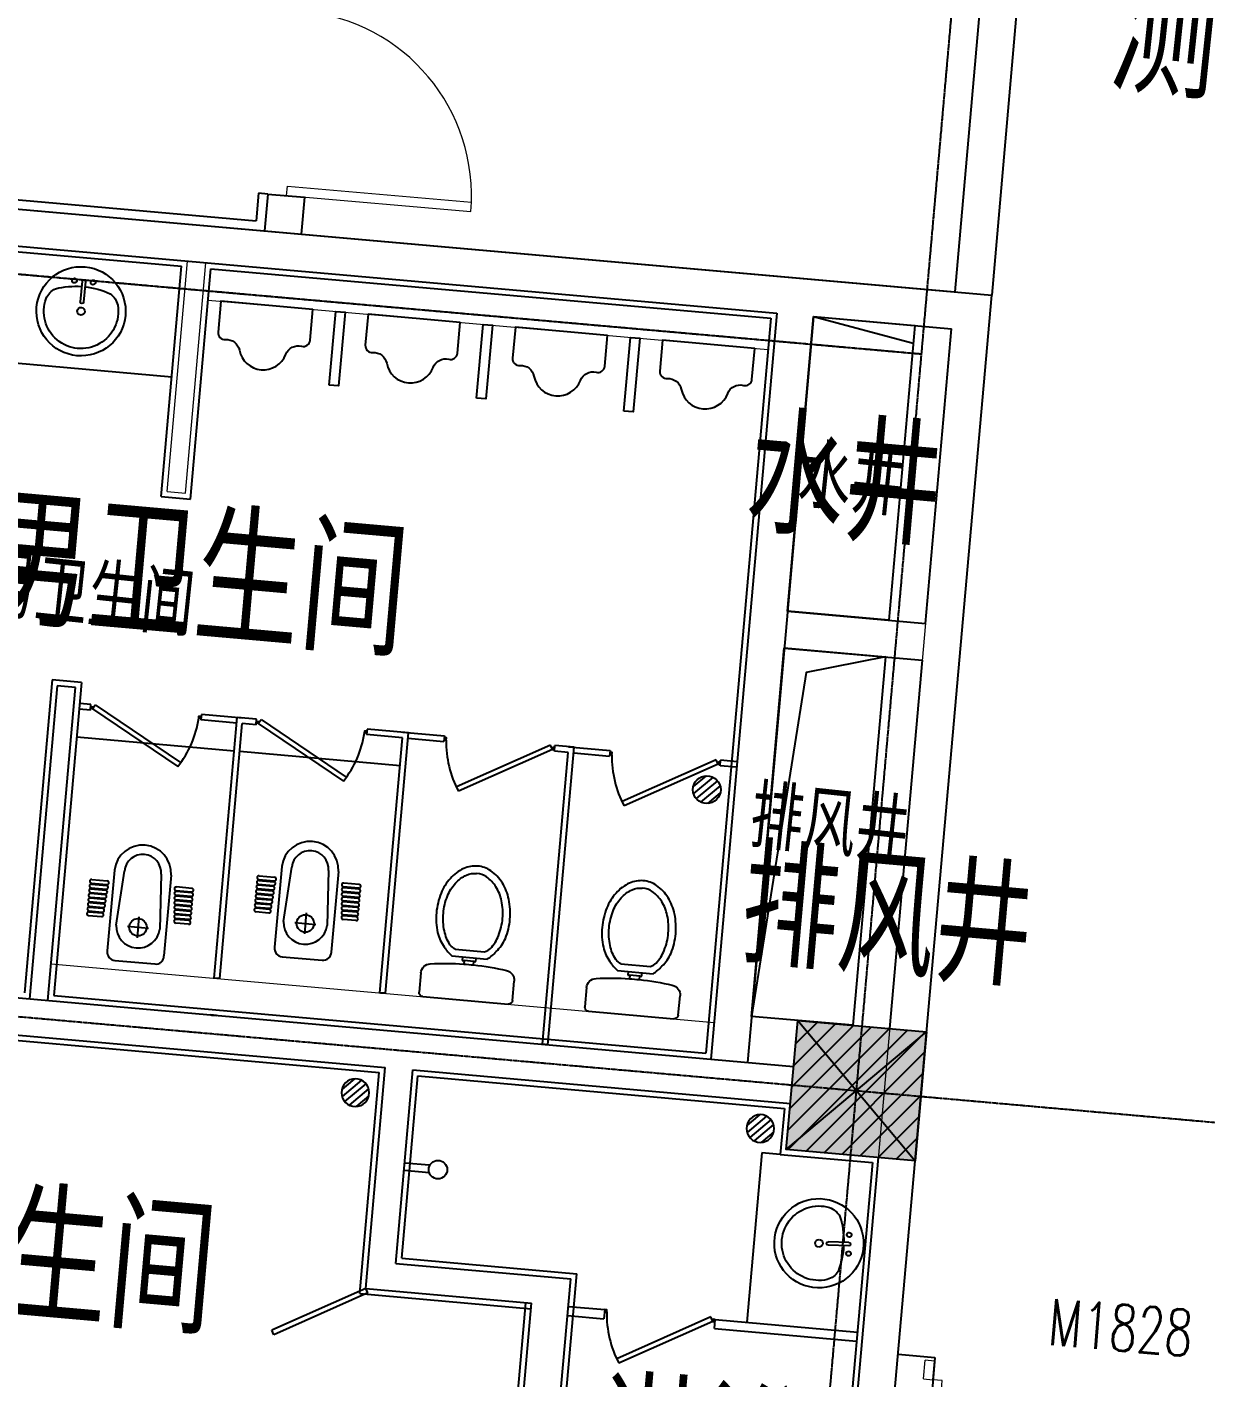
# Model space of a CAD drawing. Header units: millimetres. Extents: x -174040 to 151923, y -227569 to 142020.
# Drawn here: x -103870 to -97491, y 47186 to 54493 of the extents above; entities that cross this region are included whole.
import ezdxf
from ezdxf.enums import TextEntityAlignment as Align

# ---------------------------------------------------------------- set-up
doc = ezdxf.new("R2010")
doc.units = ezdxf.units.MM
doc.header["$LTSCALE"] = 5
for name, pattern in [('AUDIT_I_130807214254-2', [0]), ('E-RG-1F$0$$0$DOTE', [2.42, 2, -0.2, 0.02, -0.2]), ('XRE2$0$HIDDEN', [0.375, 0.25, -0.125])]:
    doc.linetypes.add(name, pattern=pattern)
for name, color, linetype, lineweight in [('A-WALL', 7, 'Continuous', 5), ('E1-RI-2F$0$A-WALL', 7, 'Continuous', 5), ('E1-RI-3F$0$A-DOOR', 32, 'Continuous', 5), ('E1-RI-3F$0$A-DOOR-FRAM', 1, 'Continuous', 9), ('E1-RW-1F$0$A-FLOR-CASE', 3, 'Continuous', 5), ('E1-RW-3F$0$A-WALL', 7, 'Continuous', 5), ('P-SANR-FIXT', 6, 'Continuous', 5)]:
    doc.layers.add(name, color=color, linetype=linetype, lineweight=lineweight)
for name, color, linetype in [('A—墙体', 7, 'Continuous'), ('A—设备管丼、主管符号', 50, 'Continuous'), ('A—轴线、尺寸', 1, 'Continuous'), ('A—门窗', 135, 'Continuous'), ('B1-WC-FIXT', 55, 'AUDIT_I_130807214254-2'), ('E-COLS-F3$0$0S-COLS-HATCH', 8, 'Continuous'), ('E-COLS-F3$0$0S-COLS-HATCH-I', 8, 'Continuous'), ('E-COLS-F3$0$0S-COLS-LINE', 4, 'Continuous'), ('E1-RI-3F$0$A-SYMB-DOOR', 4, 'Continuous'), ('E1-RW-1F$0$E-WC-BF$0$A-FIXT', 55, 'Continuous'), ('E1-RW-1F$0$LVTRY', 6, 'Continuous'), ('I—平面—卫生间隔断（不到顶）', 48, 'Continuous'), ('I—平面—文字', 40, 'Continuous'), ('I—平面—文字（放大1：100）', 40, 'XRE2$0$HIDDEN'), ('I—平面—洁具2', 44, 'Continuous'), ('I—平面—装饰面层线', 192, 'Continuous'), ('I—平面—踏步', 80, 'Continuous'), ('I—平面—门', 22, 'Continuous'), ('I—平面—门编号', 22, 'Continuous'), ('LVTRY', 6, 'Continuous'), ('S-EQ1', 2, 'Continuous'), ('轴线100', 1, 'Continuous')]:
    doc.layers.add(name, color=color, linetype=linetype)
doc.styles.add('E1-RI-3F$0$ECADI-TXT', font='simplex.shx', dxfattribs={"bigfont": 'hztxt.shx'})
doc.styles.add('XD2008', font='SIMYOU.TTF', dxfattribs={"width": 0.7})

# ---------------------------------------------------------------- blocks, each defined once
blk = doc.blocks.new('E1-RI-3F$0$SINGLE-FLUSH_VISION_-_0_91')
at = {"layer": 'E1-RI-3F$0$A-DOOR'}
for p, q in [((399.2, 76.2), (399.2, 1074.9)), ((450, 76.2), (450, 1076.2)), ((450, 76.2), (399.2, 76.2))]:
    blk.add_line(p, q, dxfattribs=at)
blk.add_arc((450, 76.2), 1000, 90, 180, dxfattribs=at)
blk = doc.blocks.new('XRE3')
at = {"layer": 'E-COLS-F3$0$0S-COLS-HATCH'}
blk.add_hatch(color=18, dxfattribs=at).paths.add_polyline_path([(11744078.6, -6160098.3), (11744775.9, -6160159.9), (11744714.3, -6160857.2), (11744017, -6160795.6)])
at = {"layer": 'E-COLS-F3$0$0S-COLS-HATCH-I'}
h = blk.add_hatch(dxfattribs=at)
h.set_pattern_fill('ANSI31', color=256, scale=600, style=0)
h.set_pattern_definition([(45, (0, 0), (-53.0330086, 53.0330086), [])])
h.paths.add_polyline_path([(11744078.6, -6160098.3), (11744775.9, -6160159.9), (11744714.3, -6160857.2), (11744017, -6160795.6)])
at = {"layer": 'Defpoints'}
for p, q in [((11744078.6, -6160098.3), (11744714.3, -6160857.2)), ((11744017, -6160795.6), (11744775.9, -6160159.9))]:
    blk.add_line(p, q, dxfattribs=at)
at = {"layer": 'E-COLS-F3$0$0S-COLS-LINE', "color": 255}
blk.add_lwpolyline([(11744078.6, -6160098.3), (11744775.9, -6160159.9), (11744714.3, -6160857.2), (11744017, -6160795.6)], close=True, dxfattribs=at)
blk = doc.blocks.new('E1-RI-3F$0$ECADI-TAG-DOOR')
blk = doc.blocks.new('E1-RI-3F$0$MRY_DOOR-2-SOLID_-_1_8_MET')
at = {"layer": 'E1-RI-3F$0$A-DOOR'}
for p, q in [((-849.2, -65.9), (-900, -65.9)), ((-900, -65.9), (-900, -112.9)), ((-849.2, -113), (-849.2, -65.9)), ((849.2, -65.9), (900, -65.9)), ((849.2, -116.3), (849.2, -65.9)), ((900, -65.9), (900, -116.4)), ((-900, -112.9), (-900, -965.9)), ((-849.2, -965.9), (-849.2, -113)), ((849.2, -965.9), (849.2, -116.3)), ((900, -116.4), (900, -965.9)), ((-900, -965.9), (-849.2, -965.9)), ((900, -965.9), (849.2, -965.9))]:
    blk.add_line(p, q, dxfattribs=at)
for centre, start, end in [((-900, -65.9), 356.88393, 0.5), ((900, -65.9), 179.5, 183.11698), ((-900, -65.9), 270, 356.88393), ((900, -65.9), 183.11698, 270)]:
    blk.add_arc(centre, 900, start, end, dxfattribs=at)
at = {"layer": 'E1-RI-3F$0$A-DOOR-FRAM'}
for p, q in [((-950.8, 35.7), (-900, 35.7)), ((-950.8, 35.7), (-950.8, -65.9)), ((-900, 35.7), (-900, -65.9)), ((900, -65.9), (900, 35.7)), ((900, 35.7), (950.8, 35.7)), ((950.8, -65.9), (950.8, 35.7)), ((-900, -65.9), (-950.8, -65.9)), ((950.8, -65.9), (900, -65.9))]:
    blk.add_line(p, q, dxfattribs=at)
blk = doc.blocks.new('B1-CR-B1$0$URINAL-1')
at = {"layer": 'I—平面—洁具2'}
blk.add_lwpolyline([(500, 0), (0, 0), (0, -167.7, 0.464292), (43.2, -204.2, -0.382572), (123.8, -255.1, 0.336188), (250, -350, 0.336188), (376.2, -255.1, -0.382572), (456.8, -204.2, 0.464292), (500, -167.7)], format="xyb", close=True, dxfattribs=at)
blk = doc.blocks.new('Lavatory - Round_BNIM - 19_ x 19_-277868-E 号地块下室层平面图  PARCEL E BASEMENT FLOOR PLAN')
at = {"layer": 'I—平面—洁具2'}
for p, q in [((87.1, -247.1), (87.1, -136.3)), ((106.2, -247.1), (106.2, -136.3))]:
    blk.add_line(p, q, dxfattribs=at)
for centre, radius, start, end in [((96.7, -85.2), 241.3, 0, 180), ((96.7, -85.2), 201.4, 345.30711, 194.69289), ((96.7, -85.2), 20.6, 0, 180), ((96.7, -85.2), 241.3, 180, 0), ((1.4, -104.3), 104.5, 197.80961, 239.20726), ((96.7, -85.2), 20.6, 180, 0), ((96.7, -136.3), 9.52, 0, 180), ((191.9, -104.3), 104.5, 300.79274, 342.19039), ((96.7, 233), 452.3, 250.79136, 268.79327), ((96.7, 233), 452.3, 271.20673, 289.20864), ((45.9, -247.1), 12.7, 360, 180), ((45.9, -247.1), 12.7, 180, 0), ((96.7, -247.1), 9.52, 180, 0), ((147.5, -247.1), 12.7, 360, 180), ((147.5, -247.1), 12.7, 180, 0)]:
    blk.add_arc(centre, radius, start, end, dxfattribs=at)
blk = doc.blocks.new('matong')
at = {"layer": 'I—平面—洁具2'}
for p, q in [((-0.43, 0), (0.43, 0)), ((-0.47, -0.235), (-0.47, -0.04)), ((0.47, -0.04), (0.47, -0.235)), ((-0.07, -0.396), (-0.05, -0.396)), ((-0.07, -0.431), (-0.07, -0.396)), ((-0.05, -0.396), (-0.05, -0.361)), ((0.05, -0.396), (-0.05, -0.396)), ((0.05, -0.361), (0.05, -0.396)), ((0.05, -0.396), (0.07, -0.396)), ((0.07, -0.396), (0.07, -0.431)), ((-0.176, -0.431), (0.181, -0.431)), ((-0.148, -0.5), (0.148, -0.5))]:
    blk.add_line(p, q, dxfattribs=at)
for points in [[(0.002, -1.35, -0.128381), (-0.133, -1.315, -0.106268), (-0.259, -1.203, -0.085065), (-0.338, -1.047, -0.074422), (-0.368, -0.849, -0.074422), (-0.338, -0.652, -0.093985), (-0.259, -0.514, -0.073872), (-0.176, -0.431, -0.130921)], [(-0.148, -0.5, 0.073654), (-0.204, -0.54, 0.085065), (-0.272, -0.674, 0.074422), (-0.298, -0.849, 0.074422), (-0.272, -1.025, 0.085065), (-0.204, -1.159, 0.106268), (-0.101, -1.25, 0.128381), (-0.002, -1.276, 0.131396)], [(0.181, -0.431, -0.073872), (0.264, -0.514, -0.093985), (0.343, -0.652, -0.074422), (0.372, -0.849, -0.074422), (0.343, -1.047, -0.085065), (0.264, -1.203, -0.106268), (0.138, -1.315, -0.128381), (0.002, -1.35, -0.130921)], [(0.148, -0.5, -0.073654), (0.204, -0.54, -0.085065), (0.272, -0.674, -0.074422), (0.298, -0.849, -0.074422), (0.272, -1.025, -0.085065), (0.204, -1.159, -0.106268), (0.101, -1.25, -0.128381), (0.002, -1.276, -0.131396)]]:
    blk.add_lwpolyline(points, format="xyb", dxfattribs=at)
for centre, radius, start, end in [((-0.43, -0.04), 0.04, 90, 180), ((0.43, -0.04), 0.04, 0, 90), ((-0.37, -0.235), 0.1, 180, 262.0681), ((0.37, -0.235), 0.1, 277.9319, 0), ((0, 2.42), 2.781, 262.0681, 268.9699), ((0, 2.42), 2.781, 268.9699, 271.0301), ((0, 2.42), 2.781, 271.0301, 277.9319)]:
    blk.add_arc(centre, radius, start, end, dxfattribs=at)
blk = doc.blocks.new('_LV13')
at = {"layer": 'S-EQ1'}
for p, q in [((-0.495, 0.071), (-0.071, 0.495)), ((-0.465, -0.183), (0.183, 0.465)), ((-0.354, -0.354), (0.354, 0.354)), ((-0.183, -0.465), (0.465, 0.183)), ((0.071, -0.495), (0.495, -0.071))]:
    blk.add_line(p, q, dxfattribs=at)
blk.add_circle((0, 0), 0.5, dxfattribs=at)
blk = doc.blocks.new('A$C1C9D1350')
at = {"layer": '轴线100', "linetype": 'E-RG-1F$0$$0$DOTE'}
for p, q in [((-220295.9, 44778.6), (-218552.8, 64495)), ((-237578.2, 54839.6), (-219547.3, 53245.6)), ((-239935.4, 51032.4), (-182654.5, 45968.4))]:
    blk.add_line(p, q, dxfattribs=at)

msp = doc.modelspace()

# ---------------------------------------------------------------- linework, layer by layer
at = {"layer": 'A-WALL'}
for p, q in [((-106320.4, 53721.1), (-98849.8, 53060.6)), ((-103111.1, 51981.6, 0), (-103001, 53226.8)), ((-103011.5, 51972.8), (-102901.4, 53218)), ((-99310.8, 45572.1), (-98650.3, 53043)), ((-98650.5, 53043), (-98650.3, 53043)), ((-103111.1, 51981.6, 0), (-103011.5, 51972.8, 0)), ((-99816.7, 50636.3), (-99970.9, 48893.1)), ((-99201.8, 49076.2), (-99069.7, 50570.2)), ((-101874.1, 47806.5), (-101781.6, 48852.4)), ((-101874.1, 47806.5), (-100927.7, 47722.8)), ((-101147.9, 45232.5), (-100927.7, 47722.8)), ((-102036.7, 47670.3), (-101140.1, 47591)), ((-101347.1, 45250.1), (-101140.1, 47591))]:
    msp.add_line(p, q, dxfattribs=at)
msp.add_lwpolyline([(-99699.9, 49120.2), (-99002.6, 49058.6), (-99064.2, 48361.3), (-99761.5, 48423), (-99699.9, 49120.2)], dxfattribs=at)
at = {"layer": 'A—墙体'}
for p, q in [((-98345.8, 58838.9), (-98849.8, 53060.9)), ((-98146.6, 58821.5), (-98650.5, 53043.2)), ((-106320.6, 53721.3), (-98650.5, 53043.2)), ((-106320.6, 53721.3), (-98650.5, 53043.1)), ((-106320.6, 53721.3), (-98650.5, 53043.2)), ((-106320.6, 53721.3), (-98650.5, 53043.1)), ((-106320.6, 53721.2), (-98849.8, 53060.6)), ((-102567.6, 53590.1), (-102585.2, 53391)), ((-102567.6, 53590.1), (-102368.4, 53572.5)), ((-102368.4, 53572.5), (-102386, 53373.4)), ((-105167.8, 53418.4), (-99813.6, 52945)), ((-99311.1, 45572.1), (-98650.5, 53043)), ((-99311.1, 45572.1), (-98650.5, 53043)), ((-98650.5, 53043), (-98650.5, 53043)), ((-99813.6, 52945), (-100170.3, 48910.7)), ((-99614.4, 52927.4), (-99799.4, 50835.5)), ((-99614.4, 52927.4), (-99799.4, 50835.5)), ((-99614.4, 52927.4), (-98867.3, 52861.3)), ((-99614.4, 52927.4), (-98867.3, 52861.3)), ((-99008.3, 51267.5), (-98867.3, 52861.3)), ((-99008.3, 51267.5), (-98867.3, 52861.3)), ((-99755.3, 51333.6), (-99008.3, 51267.5)), ((-99755.3, 51333.6), (-99008.3, 51267.5)), ((-99772.9, 51134.4), (-99025.9, 51068.3)), ((-99772.9, 51134.4), (-99025.9, 51068.3)), ((-99202, 49076.2), (-99025.9, 51068.3)), ((-99202, 49076.2), (-99025.9, 51068.3)), ((-103706.2, 50930.4), (-103856, 49236.6)), ((-103706.2, 50930.4), (-103856, 49236.6)), ((-103606.6, 50921.6), (-103706.2, 50930.4)), ((-103756.4, 49227.8), (-103606.6, 50921.6)), ((-99799.4, 50835.5), (-99971.1, 48893.1)), ((-99799.4, 50835.5), (-99971.1, 48893.1)), ((-107815.6, 49586.8), (-99722.2, 48871.1)), ((-106239.4, 49246.6), (-101931.2, 48865.7)), ((-106239.4, 49246.6), (-101931.2, 48865.7)), ((-102036.9, 47670.3), (-101931.2, 48865.7)), ((-102036.9, 47670.3), (-101931.2, 48865.7)), ((-101874.2, 47806.5), (-101781.8, 48852.4)), ((-101874.2, 47806.5), (-101781.8, 48852.4)), ((-101781.8, 48852.4), (-99739.8, 48671.9)), ((-101781.8, 48852.4), (-99739.8, 48671.9)), ((-99510.3, 45589.7), (-99263.7, 48378.9)), ((-99510.3, 45589.7), (-99263.7, 48378.9)), ((-101874.2, 47806.5), (-100927.9, 47722.8)), ((-101874.2, 47806.5), (-100927.9, 47722.8)), ((-101148.1, 45232.6), (-100927.9, 47722.8)), ((-101148.1, 45232.6), (-100927.9, 47722.8)), ((-102036.9, 47670.3), (-101140.4, 47591)), ((-102036.9, 47670.3), (-101140.4, 47591)), ((-101347.4, 45250.2), (-101140.4, 47591)), ((-101347.4, 45250.2), (-101140.4, 47591)), ((-99157, 47315.3), (-98957.7, 47297.7)), ((-98957.7, 47297.7), (-98975.3, 47098.4))]:
    msp.add_line(p, q, dxfattribs=at)
msp.add_lwpolyline([(-99700.1, 49120.3), (-99002.8, 49058.6), (-99064.5, 48361.3), (-99761.8, 48423), (-99700.1, 49120.3)], dxfattribs=at)
msp.add_lwpolyline([(-99700.1, 49120.3), (-99002.8, 49058.6), (-99064.5, 48361.3), (-99761.8, 48423), (-99700.1, 49120.3)], dxfattribs=at)
at = {"layer": 'A—设备管丼、主管符号'}
msp.add_line((-99614.2, 52927.3), (-99075.1, 52783.1), dxfattribs=at)
for points in [[(-99614.4, 52927.8), (-99066.6, 52879.4), (-99207.6, 51285.6), (-99755.5, 51334.1)], [(-99773.3, 51134.9), (-99225.5, 51086.4), (-99401.5, 49093.9), (-99949.4, 49142.4)]]:
    msp.add_lwpolyline(points, close=True, dxfattribs=at)
msp.add_lwpolyline([(-99225.5, 51086.4), (-99654.5, 51002), (-99949.4, 49142.4)], dxfattribs=at)
at = {"layer": 'A—轴线、尺寸', "linetype": 'E-RG-1F$0$$0$DOTE'}
for p, q in [((-99778.5, 44258.4), (-97907.2, 65425.5)), ((-113396.3, 53995.5), (-99030, 52725.4))]:
    msp.add_line(p, q, dxfattribs=at)
at = {"layer": 'E1-RI-2F$0$A-WALL'}
msp.add_line((-98867.4, 52861.3), (-99510.2, 45590), dxfattribs=at)
at = {"layer": 'E1-RW-1F$0$A-FLOR-CASE'}
for p, q in [((-102919.2, 53018.8), (-102919, 53018.8)), ((-102919.2, 53018.8), (-102919, 53018.8)), ((-102889.3, 53016.2), (-99861.1, 52748.4)), ((-102889.3, 53016.2), (-99861.1, 52748.4)), ((-103738.7, 49427.1), (-100152.7, 49110)), ((-103738.7, 49427.1), (-100152.7, 49110))]:
    msp.add_line(p, q, dxfattribs=at)
at = {"layer": 'E1-RW-1F$0$E-WC-BF$0$A-FIXT'}
for p, q in [((-102844.7, 49147.2), (-102874.5, 49149.8)), ((-102872.3, 49149.6), (-102847, 49147.4)), ((-102847, 49147.4), (-102872.3, 49149.6)), ((-101051.7, 48988.7), (-101081.5, 48991.3)), ((-101694, 48296.4), (-101829.7, 48308.4)), ((-101694.3, 48336.6), (-101826.2, 48348.2)), ((-102025.3, 47646.5), (-102036.4, 47670.3))]:
    msp.add_line(p, q, dxfattribs=at)
msp.add_circle((-101646.4, 48313.4), 50, dxfattribs=at)
at = {"layer": 'E1-RW-3F$0$A-WALL'}
for q in [(-98650.5, 53043.2), (-98650.5, 53043.1), (-98650.5, 53043.2), (-98650.5, 53043.1)]:
    msp.add_line((-106320.6, 53721.3), q, dxfattribs=at)
at = {"layer": 'I—平面—卫生间隔断（不到顶）', "ltscale": 3}
for p, q in [((-104595.7, 52735.3), (-103086.6, 52601.9)), ((-103056.7, 52599.3), (-103056.5, 52599.2)), ((-103526.7, 50798.7), (-103586.9, 50804)), ((-103524, 50828.6), (-103584.2, 50833.9)), ((-103526.7, 50798.7), (-103524, 50828.6)), ((-103515.1, 50805.7), (-103500, 50827.2)), ((-103515.1, 50805.7), (-103053.9, 50493.8)), ((-103500, 50827.2), (-103038.8, 50515.3)), ((-102926.4, 50775.7), (-102929, 50745.8)), ((-102734.9, 50728.7), (-102929, 50745.8)), ((-102702.4, 50755.9), (-102926.4, 50775.7)), ((-102856.7, 49349), (-102732.1, 50758.5)), ((-102826.8, 49346.4), (-102704.9, 50726)), ((-102627.5, 50749.3), (-102732.1, 50758.5)), ((-102630.2, 50719.4), (-102704.9, 50726)), ((-102630.2, 50719.4), (-102627.5, 50749.3)), ((-102618.6, 50726.4), (-102603.5, 50747.9)), ((-102618.6, 50726.4), (-102157.4, 50414.6)), ((-102603.5, 50747.9), (-102142.3, 50436.1)), ((-102029.9, 50696.4), (-102032.5, 50666.6)), ((-101838.4, 50649.4), (-102032.5, 50666.6)), ((-101805.9, 50676.6), (-102029.9, 50696.4)), ((-101960.4, 49269.8), (-101838.4, 50649.4)), ((-101930.5, 49267.1), (-101805.9, 50676.6)), ((-101835.8, 50679.3), (-101611.8, 50659.5)), ((-101808.6, 50646.8), (-101614.4, 50629.6)), ((-101611.8, 50659.5), (-101614.4, 50629.6)), ((-101037.8, 50609.5), (-101546.6, 50383.4)), ((-101026.8, 50585.7), (-101535.5, 50359.6)), ((-101081.5, 48991.3), (-100941.9, 50570.1)), ((-101051.7, 48988.7), (-100909.4, 50597.4)), ((-101026.8, 50585.7), (-101037.8, 50609.5)), ((-101016.7, 50576.7), (-101014.1, 50606.6)), ((-100941.9, 50570.1), (-101016.7, 50576.7)), ((-100909.4, 50597.4), (-101014.1, 50606.6)), ((-100939.3, 50600), (-100715.3, 50580.2)), ((-100912.1, 50567.5), (-100717.9, 50550.3)), ((-100715.3, 50580.2), (-100717.9, 50550.3)), ((-100141.3, 50530.2), (-100650.1, 50304.1)), ((-100130.3, 50506.4), (-100639, 50280.3)), ((-100130.3, 50506.4), (-100141.3, 50530.2)), ((-100120.2, 50497.5), (-100117.6, 50527.4)), ((-100030.5, 50489.5), (-100120.2, 50497.5)), ((-100027.9, 50519.4), (-100117.6, 50527.4)), ((-102826.8, 49346.4), (-102856.7, 49349)), ((-101930.5, 49267.1), (-101960.4, 49269.8)), ((-101958.1, 49269.6), (-101932.8, 49267.3)), ((-101932.8, 49267.3), (-101958.1, 49269.6)), ((-99893.9, 48404.5), (-99974.9, 47488)), ((-99794.3, 48395.7), (-99893.9, 48404.5)), ((-102036.4, 47670.3), (-102545.1, 47444.2)), ((-102025.3, 47646.5), (-102534.1, 47420.4)), ((-100941, 47573.4), (-100744.4, 47556)), ((-100945.4, 47523.6), (-100748.8, 47506.2)), ((-100744.4, 47556), (-100748.8, 47506.2)), ((-100169.5, 47516.4), (-100678.3, 47290.4)), ((-100158.5, 47492.6), (-100169.5, 47516.4)), ((-100151.1, 47453.4), (-100146.7, 47503.2)), ((-100146.7, 47503.2), (-99377.3, 47435.1)), ((-102534.1, 47420.4), (-102545.1, 47444.2)), ((-100158.5, 47492.6), (-100667.2, 47266.6)), ((-100151.1, 47453.4), (-99381.7, 47385.3))]:
    msp.add_line(p, q, dxfattribs=at)
for points in [[(-102234.5, 52556.7), (-102199.3, 52955.2), (-102148.7, 52950.7), (-102183.9, 52552.2)], [(-101437.6, 52486.3), (-101402.4, 52884.7), (-101351.8, 52880.3), (-101387, 52481.8)], [(-100640.7, 52415.8), (-100605.5, 52814.2), (-100554.9, 52809.8), (-100590.1, 52411.3)]]:
    msp.add_lwpolyline(points, close=True, dxfattribs=at)
for points in [[(-103524.9, 50818.1), (-103514.1, 50817.1), (-103515.1, 50805.7), (-103526, 50806.6)], [(-102928.3, 50753.8), (-102940.2, 50754.9), (-102939.2, 50766.3), (-102927.3, 50765.3)], [(-102628.4, 50738.8), (-102617.6, 50737.9), (-102618.6, 50726.4), (-102629.4, 50727.4)], [(-102031.8, 50674.5), (-102043.7, 50675.6), (-102042.7, 50687.1), (-102030.8, 50686)], [(-101613.7, 50637.6), (-101601.6, 50636.5), (-101600.6, 50648), (-101612.7, 50649)], [(-101015, 50596.2), (-101025.7, 50597.1), (-101026.8, 50585.7), (-101016, 50584.7)], [(-100717.2, 50558.3), (-100705.1, 50557.2), (-100704.1, 50568.7), (-100716.2, 50569.8)], [(-100118.5, 50516.9), (-100129.2, 50517.9), (-100130.3, 50506.4), (-100119.5, 50505.5)], [(-100745.4, 47544.6), (-100733.3, 47543.5), (-100732.3, 47555), (-100744.4, 47556)], [(-100146.7, 47503.2), (-100157.5, 47504.1), (-100158.5, 47492.6), (-100147.7, 47491.7)]]:
    msp.add_lwpolyline(points, dxfattribs=at)
for centre, start, end in [((-103493.4, 50840.7), 321.71633, 351.17545), ((-102596.9, 50761.5), 321.71633, 351.17545), ((-101042, 50624), 178.7188, 208.17792), ((-100145.5, 50544.7), 178.7188, 208.17792), ((-100173.7, 47531), 178.71798, 208.1771)]:
    msp.add_arc(centre, 559.9, start, end, dxfattribs=at)
at = {"layer": 'I—平面—洁具2'}
for p, q in [((-103396.5, 49933.1), (-103435.2, 49495.9)), ((-103387.5, 49634.8), (-103342.8, 49928.4)), ((-103143.6, 49910.8), (-103151.1, 49613.9)), ((-103089.9, 49906), (-103128.6, 49468.8)), ((-102491.2, 49953.5), (-102529.9, 49516.3)), ((-102482.2, 49655.2), (-102437.5, 49948.7)), ((-102238.3, 49931.1), (-102245.8, 49634.3)), ((-102184.6, 49926.4), (-102223.3, 49489.2)), ((-103532.4, 49848.5), (-103532.4, 49848.5)), ((-103530.2, 49873.4), (-103530.2, 49873.4)), ((-103523.8, 49832.7), (-103443.9, 49825.6)), ((-103523.3, 49837.6), (-103441.5, 49830.4)), ((-103521.6, 49857.6), (-103439.7, 49850.3)), ((-103521.1, 49862.5), (-103437.3, 49855.1)), ((-103519.4, 49882.5), (-103435.6, 49875.1)), ((-103430.6, 49839.5), (-103430.6, 49839.5)), ((-103426.5, 49864.2), (-103426.5, 49864.2)), ((-103072.5, 49832.9), (-103072.5, 49832.9)), ((-103072.5, 49832.9), (-103072.5, 49832.9)), ((-102977.9, 49834.6), (-103061.7, 49842)), ((-102977.9, 49834.6), (-103061.7, 49842)), ((-102629.3, 49843.9), (-102629.3, 49843.9)), ((-102627.1, 49868.8), (-102627.1, 49868.8)), ((-102624.9, 49893.7), (-102624.9, 49893.7)), ((-102620.2, 49833.1), (-102540.3, 49826)), ((-102618.4, 49853), (-102538.5, 49845.9)), ((-102618, 49858), (-102536.2, 49850.7)), ((-102616.2, 49877.9), (-102534.4, 49870.7)), ((-102615.8, 49882.9), (-102532, 49875.5)), ((-102614, 49902.8), (-102530.3, 49895.4)), ((-102529.5, 49835.1), (-102529.5, 49835.1)), ((-102525.3, 49859.8), (-102525.3, 49859.8)), ((-102521.2, 49884.6), (-102521.2, 49884.6)), ((-102167.2, 49853.3), (-102167.2, 49853.3)), ((-102167.2, 49853.3), (-102167.2, 49853.3)), ((-102074.4, 49835), (-102158.2, 49842.4)), ((-102074.4, 49835), (-102158.2, 49842.4)), ((-102074.8, 49830), (-102156.7, 49837.3)), ((-102074.8, 49830), (-102156.7, 49837.3)), ((-102072.6, 49854.9), (-102156.4, 49862.3)), ((-102072.6, 49854.9), (-102156.4, 49862.3)), ((-102063.5, 49844.1), (-102063.5, 49844.1)), ((-102063.5, 49844.1), (-102063.5, 49844.1)), ((-103539, 49773.8), (-103539, 49773.8)), ((-103536.8, 49798.7), (-103536.8, 49798.7)), ((-103534.6, 49823.6), (-103534.6, 49823.6)), ((-103529.9, 49762.9), (-103453.9, 49756.2)), ((-103528.2, 49782.9), (-103452.1, 49776.1)), ((-103527.7, 49787.8), (-103449.8, 49780.9)), ((-103526, 49807.8), (-103448, 49800.9)), ((-103525.5, 49812.7), (-103445.6, 49805.7)), ((-103443, 49765.3), (-103443, 49765.3)), ((-103438.9, 49790), (-103438.9, 49790)), ((-103434.8, 49814.8), (-103434.8, 49814.8)), ((-103073.1, 49782.8), (-103073.1, 49782.8)), ((-103073.1, 49782.8), (-103073.1, 49782.8)), ((-103072.8, 49807.8), (-103072.8, 49807.8)), ((-103072.8, 49807.8), (-103072.8, 49807.8)), ((-102984.1, 49764.9), (-103064, 49771.9)), ((-102984.1, 49764.9), (-103064, 49771.9)), ((-102981.9, 49789.8), (-103063.7, 49797)), ((-102981.9, 49789.8), (-103063.7, 49797)), ((-102979.7, 49814.7), (-103063.5, 49822.1)), ((-102979.7, 49814.7), (-103063.5, 49822.1)), ((-102984.5, 49759.9), (-103062.5, 49766.8)), ((-102984.5, 49759.9), (-103062.5, 49766.8)), ((-102982.3, 49784.8), (-103062.2, 49791.9)), ((-102982.3, 49784.8), (-103062.2, 49791.9)), ((-102980.1, 49809.7), (-103062, 49816.9)), ((-102980.1, 49809.7), (-103062, 49816.9)), ((-102973.3, 49773.9), (-102973.3, 49773.9)), ((-102973.3, 49773.9), (-102973.3, 49773.9)), ((-102971.1, 49798.8), (-102971.1, 49798.8)), ((-102971.1, 49798.8), (-102971.1, 49798.8)), ((-102968.9, 49823.8), (-102968.9, 49823.8)), ((-102968.9, 49823.8), (-102968.9, 49823.8)), ((-102635.9, 49769.2), (-102635.9, 49769.2)), ((-102633.7, 49794.1), (-102633.7, 49794.1)), ((-102631.5, 49819), (-102631.5, 49819)), ((-102625.1, 49778.3), (-102551, 49771.7)), ((-102624.6, 49783.3), (-102548.6, 49776.5)), ((-102622.9, 49803.2), (-102546.8, 49796.5)), ((-102622.4, 49808.2), (-102544.4, 49801.3)), ((-102620.6, 49828.1), (-102542.7, 49821.2)), ((-102545.7, 49761.2), (-102545.7, 49761.2)), ((-102541.9, 49760.9), (-102541.9, 49760.9)), ((-102537.7, 49785.6), (-102537.7, 49785.6)), ((-102533.6, 49810.4), (-102533.6, 49810.4)), ((-102168, 49778), (-102168, 49778)), ((-102168, 49778), (-102168, 49778)), ((-102167.8, 49803.1), (-102167.8, 49803.1)), ((-102167.8, 49803.1), (-102167.8, 49803.1)), ((-102167.5, 49828.2), (-102167.5, 49828.2)), ((-102167.5, 49828.2), (-102167.5, 49828.2)), ((-102081, 49760.3), (-102159, 49767.2)), ((-102081, 49760.3), (-102159, 49767.2)), ((-102078.8, 49785.2), (-102158.7, 49792.3)), ((-102078.8, 49785.2), (-102158.7, 49792.3)), ((-102076.6, 49810.1), (-102158.4, 49817.3)), ((-102076.6, 49810.1), (-102158.4, 49817.3)), ((-102081.4, 49755.3), (-102157.5, 49762)), ((-102081.4, 49755.3), (-102157.5, 49762)), ((-102079.2, 49780.2), (-102157.2, 49787.1)), ((-102079.2, 49780.2), (-102157.2, 49787.1)), ((-102077, 49805.1), (-102156.9, 49812.2)), ((-102077, 49805.1), (-102156.9, 49812.2)), ((-102070.1, 49769.4), (-102070.1, 49769.4)), ((-102070.1, 49769.4), (-102070.1, 49769.4)), ((-102067.9, 49794.3), (-102067.9, 49794.3)), ((-102067.9, 49794.3), (-102067.9, 49794.3)), ((-102065.7, 49819.2), (-102065.7, 49819.2)), ((-102065.7, 49819.2), (-102065.7, 49819.2)), ((-103545.6, 49699.1), (-103545.6, 49699.1)), ((-103543.4, 49724), (-103543.4, 49724)), ((-103541.2, 49748.9), (-103541.2, 49748.9)), ((-103534.8, 49708.1), (-103464.5, 49701.9)), ((-103534.3, 49713.1), (-103462.2, 49706.7)), ((-103532.6, 49733), (-103460.4, 49726.7)), ((-103532.1, 49738), (-103458, 49731.5)), ((-103530.4, 49757.9), (-103456.3, 49751.4)), ((-103455.5, 49691.1), (-103455.5, 49691.1)), ((-103453.3, 49716), (-103453.3, 49716)), ((-103451.3, 49715.8), (-103451.3, 49715.8)), ((-103451.1, 49740.9), (-103451.1, 49740.9)), ((-103447.2, 49740.6), (-103447.2, 49740.6)), ((-103073.9, 49707.6), (-103073.9, 49707.6)), ((-103073.9, 49707.6), (-103073.9, 49707.6)), ((-103073.6, 49732.6), (-103073.6, 49732.6)), ((-103073.6, 49732.6), (-103073.6, 49732.6)), ((-103073.3, 49757.7), (-103073.3, 49757.7)), ((-103073.3, 49757.7), (-103073.3, 49757.7)), ((-103070, 49707.2), (-103070, 49707.2)), ((-103070, 49707.2), (-103070, 49707.2)), ((-102990.7, 49690.2), (-103064.8, 49696.7)), ((-102990.7, 49690.2), (-103064.8, 49696.7)), ((-102988.5, 49715.1), (-103064.5, 49721.8)), ((-102988.5, 49715.1), (-103064.5, 49721.8)), ((-102986.3, 49740), (-103064.3, 49746.9)), ((-102986.3, 49740), (-103064.3, 49746.9)), ((-102991.1, 49685.2), (-103063.3, 49691.6)), ((-102991.1, 49685.2), (-103063.3, 49691.6)), ((-102988.9, 49710.1), (-103063, 49716.6)), ((-102988.9, 49710.1), (-103063, 49716.6)), ((-102986.7, 49735), (-103062.8, 49741.7)), ((-102986.7, 49735), (-103062.8, 49741.7)), ((-102979.9, 49699.2), (-102979.9, 49699.2)), ((-102979.9, 49699.2), (-102979.9, 49699.2)), ((-102977.7, 49724.1), (-102977.7, 49724.1)), ((-102977.7, 49724.1), (-102977.7, 49724.1)), ((-102975.5, 49749), (-102975.5, 49749)), ((-102975.5, 49749), (-102975.5, 49749)), ((-102640.3, 49719.4), (-102640.3, 49719.4)), ((-102638.1, 49744.3), (-102638.1, 49744.3)), ((-102629.5, 49728.5), (-102559.2, 49722.3)), ((-102629, 49733.5), (-102556.9, 49727.1)), ((-102627.3, 49753.4), (-102555.1, 49747)), ((-102626.8, 49758.4), (-102552.7, 49751.8)), ((-102550.1, 49711.4), (-102550.1, 49711.4)), ((-102547.9, 49736.3), (-102547.9, 49736.3)), ((-102546, 49736.2), (-102546, 49736.2)), ((-102359, 49701.6), (-102369, 49587.8)), ((-102168.8, 49702.8), (-102168.8, 49702.8)), ((-102168.8, 49702.8), (-102168.8, 49702.8)), ((-102168.6, 49727.9), (-102168.6, 49727.9)), ((-102168.6, 49727.9), (-102168.6, 49727.9)), ((-102168.3, 49753), (-102168.3, 49753)), ((-102168.3, 49753), (-102168.3, 49753)), ((-102166.9, 49702.6), (-102166.9, 49702.6)), ((-102166.9, 49702.6), (-102166.9, 49702.6)), ((-102164.7, 49727.6), (-102164.7, 49727.6)), ((-102164.7, 49727.6), (-102164.7, 49727.6)), ((-102087.6, 49685.6), (-102159.8, 49692)), ((-102087.6, 49685.6), (-102159.8, 49692)), ((-102085.4, 49710.5), (-102159.5, 49717.1)), ((-102085.4, 49710.5), (-102159.5, 49717.1)), ((-102083.2, 49735.4), (-102159.2, 49742.1)), ((-102083.2, 49735.4), (-102159.2, 49742.1)), ((-102088, 49680.6), (-102158.3, 49686.8)), ((-102088, 49680.6), (-102158.3, 49686.8)), ((-102085.8, 49705.5), (-102158, 49711.9)), ((-102085.8, 49705.5), (-102158, 49711.9)), ((-102083.6, 49730.4), (-102157.7, 49737)), ((-102083.6, 49730.4), (-102157.7, 49737)), ((-102076.8, 49694.7), (-102076.8, 49694.7)), ((-102076.8, 49694.7), (-102076.8, 49694.7)), ((-102074.6, 49719.6), (-102074.6, 49719.6)), ((-102074.6, 49719.6), (-102074.6, 49719.6)), ((-102072.4, 49744.5), (-102072.4, 49744.5)), ((-102072.4, 49744.5), (-102072.4, 49744.5)), ((-103326.2, 49629.4), (-103212.4, 49619.4)), ((-103264.3, 49681.3), (-103274.4, 49567.5)), ((-103074.4, 49657.4), (-103074.4, 49657.4)), ((-103074.4, 49657.4), (-103074.4, 49657.4)), ((-103074.2, 49682.5), (-103074.2, 49682.5)), ((-103074.2, 49682.5), (-103074.2, 49682.5)), ((-103072.2, 49682.3), (-103072.2, 49682.3)), ((-103072.2, 49682.3), (-103072.2, 49682.3)), ((-102995.1, 49640.4), (-103065.3, 49646.6)), ((-102995.1, 49640.4), (-103065.3, 49646.6)), ((-102992.9, 49665.3), (-103065.1, 49671.6)), ((-102992.9, 49665.3), (-103065.1, 49671.6)), ((-102993.3, 49660.3), (-103063.6, 49666.5)), ((-102993.3, 49660.3), (-103063.6, 49666.5)), ((-102984.3, 49649.4), (-102984.3, 49649.4)), ((-102984.3, 49649.4), (-102984.3, 49649.4)), ((-102982.1, 49674.3), (-102982.1, 49674.3)), ((-102982.1, 49674.3), (-102982.1, 49674.3)), ((-102420.9, 49649.8), (-102307.1, 49639.7)), ((-102169.1, 49677.7), (-102169.1, 49677.7)), ((-102169.1, 49677.7), (-102169.1, 49677.7)), ((-102089.8, 49660.7), (-102160, 49666.9)), ((-102089.8, 49660.7), (-102160, 49666.9)), ((-102079, 49669.8), (-102079, 49669.8)), ((-102079, 49669.8), (-102079, 49669.8)), ((-103394.1, 49444.7), (-103178, 49425.6)), ((-102488.8, 49465), (-102272.7, 49445.9))]:
    msp.add_line(p, q, dxfattribs=at)
for points in [[(-103536.5, 49688.2), (-103466.3, 49682)], [(-102631.2, 49708.6), (-102561, 49702.4)]]:
    msp.add_lwpolyline(points, dxfattribs=at)
for centre in [(-102364, 49644.7), (-103269.3, 49624.4)]:
    msp.add_circle(centre, 47.1, dxfattribs=at)
for centre, radius, start, end in [((-103243.7, 49914.3), 154, 356.92614, 172.96847), ((-102338.4, 49934.6), 154, 356.92614, 172.96847), ((-103243.3, 49918.2), 100, 355.72228, 174.17233), ((-102338, 49938.6), 100, 355.72228, 174.17233), ((-103524.6, 49822.7), 10, 84.94731, 174.94731), ((-103522.4, 49847.6), 10, 84.94731, 174.94731), ((-103522.4, 49847.6), 10, 174.94731, 264.94731), ((-103520.2, 49872.5), 10, 84.94731, 174.94731), ((-103520.2, 49872.5), 10, 174.94731, 264.94731), ((-103440.6, 49840.4), 10, 264.94731, 354.94731), ((-103440.6, 49840.4), 10, 354.94731, 84.94731), ((-103436.5, 49865.1), 10, 264.94731, 354.94731), ((-103436.5, 49865.1), 10, 354.94731, 84.94731), ((-103062.6, 49832), 10, 174.94731, 264.94731), ((-103062.6, 49832), 10, 174.94731, 264.94731), ((-103062.6, 49832), 10, 84.94731, 174.94731), ((-103062.6, 49832), 10, 84.94731, 174.94731), ((-102978.8, 49824.6), 10, 354.94731, 84.94731), ((-102978.8, 49824.6), 10, 354.94731, 84.94731), ((-102619.3, 49843), 10, 84.94731, 174.94731), ((-102619.3, 49843), 10, 174.94731, 264.94731), ((-102617.1, 49867.9), 10, 84.94731, 174.94731), ((-102617.1, 49867.9), 10, 174.94731, 264.94731), ((-102614.9, 49892.8), 10, 84.94731, 174.94731), ((-102614.9, 49892.8), 10, 174.94731, 264.94731), ((-102539.4, 49836), 10, 264.94731, 354.94731), ((-102539.4, 49836), 10, 354.94731, 84.94731), ((-102535.3, 49860.7), 10, 264.94731, 354.94731), ((-102535.3, 49860.7), 10, 354.94731, 84.94731), ((-102531.2, 49885.4), 10, 264.94731, 354.94731), ((-102531.2, 49885.4), 10, 354.94731, 84.94731), ((-102157.5, 49827.3), 10, 84.94731, 174.94731), ((-102157.5, 49827.3), 10, 84.94731, 174.94731), ((-102157.3, 49852.4), 10, 174.94731, 264.94731), ((-102157.3, 49852.4), 10, 174.94731, 264.94731), ((-102157.3, 49852.4), 10, 84.94731, 174.94731), ((-102157.3, 49852.4), 10, 84.94731, 174.94731), ((-102073.5, 49845), 10, 264.94731, 354.94731), ((-102073.5, 49845), 10, 264.94731, 354.94731), ((-102073.5, 49845), 10, 354.94731, 84.94731), ((-102073.5, 49845), 10, 354.94731, 84.94731), ((-103529, 49772.9), 10, 84.94731, 174.94731), ((-103529, 49772.9), 10, 174.94731, 264.94731), ((-103526.8, 49797.8), 10, 84.94731, 174.94731), ((-103526.8, 49797.8), 10, 174.94731, 264.94731), ((-103524.6, 49822.7), 10, 174.94731, 264.94731), ((-103453, 49766.2), 10, 264.94731, 354.94731), ((-103453, 49766.2), 10, 354.94731, 84.94731), ((-103448.9, 49790.9), 10, 264.94731, 354.94731), ((-103448.9, 49790.9), 10, 354.94731, 84.94731), ((-103444.7, 49815.6), 10, 264.94731, 354.94731), ((-103444.7, 49815.6), 10, 354.94731, 84.94731), ((-103063.4, 49756.8), 10, 84.94731, 174.94731), ((-103063.4, 49756.8), 10, 84.94731, 174.94731), ((-103063.1, 49781.9), 10, 84.94731, 174.94731), ((-103063.1, 49781.9), 10, 84.94731, 174.94731), ((-103063.1, 49781.9), 10, 174.94731, 264.94731), ((-103063.1, 49781.9), 10, 174.94731, 264.94731), ((-103062.9, 49807), 10, 174.94731, 264.94731), ((-103062.9, 49807), 10, 174.94731, 264.94731), ((-103062.9, 49807), 10, 84.94731, 174.94731), ((-103062.9, 49807), 10, 84.94731, 174.94731), ((-102985.4, 49749.9), 10, 354.94731, 84.94731), ((-102985.4, 49749.9), 10, 354.94731, 84.94731), ((-102983.2, 49774.8), 10, 264.94731, 354.94731), ((-102983.2, 49774.8), 10, 264.94731, 354.94731), ((-102983.2, 49774.8), 10, 354.94731, 84.94731), ((-102983.2, 49774.8), 10, 354.94731, 84.94731), ((-102981, 49799.7), 10, 264.94731, 354.94731), ((-102981, 49799.7), 10, 264.94731, 354.94731), ((-102981, 49799.7), 10, 354.94731, 84.94731), ((-102981, 49799.7), 10, 354.94731, 84.94731), ((-102978.8, 49824.6), 10, 264.94731, 354.94731), ((-102978.8, 49824.6), 10, 264.94731, 354.94731), ((-102625.9, 49768.3), 10, 84.94731, 174.94731), ((-102625.9, 49768.3), 10, 174.94731, 264.94731), ((-102623.7, 49793.2), 10, 84.94731, 174.94731), ((-102623.7, 49793.2), 10, 174.94731, 264.94731), ((-102621.5, 49818.1), 10, 84.94731, 174.94731), ((-102621.5, 49818.1), 10, 174.94731, 264.94731), ((-102551.8, 49761.8), 10, 264.94731, 354.94731), ((-102551.8, 49761.8), 10, 354.94731, 84.94731), ((-102547.7, 49786.5), 10, 264.94731, 354.94731), ((-102547.7, 49786.5), 10, 354.94731, 84.94731), ((-102543.6, 49811.2), 10, 264.94731, 354.94731), ((-102543.6, 49811.2), 10, 354.94731, 84.94731), ((-102158.3, 49752.1), 10, 84.94731, 174.94731), ((-102158.3, 49752.1), 10, 84.94731, 174.94731), ((-102158.1, 49777.2), 10, 174.94731, 264.94731), ((-102158.1, 49777.2), 10, 174.94731, 264.94731), ((-102158.1, 49777.2), 10, 84.94731, 174.94731), ((-102158.1, 49777.2), 10, 84.94731, 174.94731), ((-102157.8, 49802.2), 10, 84.94731, 174.94731), ((-102157.8, 49802.2), 10, 84.94731, 174.94731), ((-102157.8, 49802.2), 10, 174.94731, 264.94731), ((-102157.8, 49802.2), 10, 174.94731, 264.94731), ((-102157.5, 49827.3), 10, 174.94731, 264.94731), ((-102157.5, 49827.3), 10, 174.94731, 264.94731), ((-102080.1, 49770.3), 10, 264.94731, 354.94731), ((-102080.1, 49770.3), 10, 264.94731, 354.94731), ((-102080.1, 49770.3), 10, 354.94731, 84.94731), ((-102080.1, 49770.3), 10, 354.94731, 84.94731), ((-102077.9, 49795.2), 10, 264.94731, 354.94731), ((-102077.9, 49795.2), 10, 264.94731, 354.94731), ((-102077.9, 49795.2), 10, 354.94731, 84.94731), ((-102077.9, 49795.2), 10, 354.94731, 84.94731), ((-102075.7, 49820.1), 10, 264.94731, 354.94731), ((-102075.7, 49820.1), 10, 264.94731, 354.94731), ((-102075.7, 49820.1), 10, 354.94731, 84.94731), ((-102075.7, 49820.1), 10, 354.94731, 84.94731), ((-103535.6, 49698.2), 10, 84.94731, 174.94731), ((-103535.6, 49698.2), 10, 174.94731, 264.94731), ((-103533.4, 49723.1), 10, 84.94731, 174.94731), ((-103533.4, 49723.1), 10, 174.94731, 264.94731), ((-103531.2, 49748), 10, 84.94731, 174.94731), ((-103531.2, 49748), 10, 174.94731, 264.94731), ((-103465.4, 49692), 10, 264.94731, 354.94731), ((-103465.4, 49692), 10, 354.94731, 84.94731), ((-103461.3, 49716.7), 10, 264.94731, 354.94731), ((-103461.3, 49716.7), 10, 354.94731, 84.94731), ((-103457.1, 49741.4), 10, 264.94731, 354.94731), ((-103457.1, 49741.4), 10, 354.94731, 84.94731), ((-103064.2, 49681.6), 10, 84.94731, 174.94731), ((-103064.2, 49681.6), 10, 84.94731, 174.94731), ((-103063.9, 49706.7), 10, 84.94731, 174.94731), ((-103063.9, 49706.7), 10, 84.94731, 174.94731), ((-103063.9, 49706.7), 10, 174.94731, 264.94731), ((-103063.9, 49706.7), 10, 174.94731, 264.94731), ((-103063.7, 49731.7), 10, 174.94731, 264.94731), ((-103063.7, 49731.7), 10, 174.94731, 264.94731), ((-103063.7, 49731.7), 10, 84.94731, 174.94731), ((-103063.7, 49731.7), 10, 84.94731, 174.94731), ((-103063.4, 49756.8), 10, 174.94731, 264.94731), ((-103063.4, 49756.8), 10, 174.94731, 264.94731), ((-102989.8, 49700.1), 10, 264.94731, 354.94731), ((-102989.8, 49700.1), 10, 264.94731, 354.94731), ((-102989.8, 49700.1), 10, 354.94731, 84.94731), ((-102989.8, 49700.1), 10, 354.94731, 84.94731), ((-102987.6, 49725), 10, 264.94731, 354.94731), ((-102987.6, 49725), 10, 264.94731, 354.94731), ((-102987.6, 49725), 10, 354.94731, 84.94731), ((-102987.6, 49725), 10, 354.94731, 84.94731), ((-102985.4, 49749.9), 10, 264.94731, 354.94731), ((-102985.4, 49749.9), 10, 264.94731, 354.94731), ((-102630.3, 49718.5), 10, 84.94731, 174.94731), ((-102630.3, 49718.5), 10, 174.94731, 264.94731), ((-102628.1, 49743.4), 10, 84.94731, 174.94731), ((-102628.1, 49743.4), 10, 174.94731, 264.94731), ((-102560.1, 49712.3), 10, 264.94731, 354.94731), ((-102560.1, 49712.3), 10, 354.94731, 84.94731), ((-102556, 49737), 10, 264.94731, 354.94731), ((-102556, 49737), 10, 354.94731, 84.94731), ((-102159.1, 49676.9), 10, 84.94731, 174.94731), ((-102159.1, 49676.9), 10, 84.94731, 174.94731), ((-102158.9, 49701.9), 10, 174.94731, 264.94731), ((-102158.9, 49701.9), 10, 174.94731, 264.94731), ((-102158.9, 49701.9), 10, 84.94731, 174.94731), ((-102158.9, 49701.9), 10, 84.94731, 174.94731), ((-102158.6, 49727), 10, 84.94731, 174.94731), ((-102158.6, 49727), 10, 84.94731, 174.94731), ((-102158.6, 49727), 10, 174.94731, 264.94731), ((-102158.6, 49727), 10, 174.94731, 264.94731), ((-102158.3, 49752.1), 10, 174.94731, 264.94731), ((-102158.3, 49752.1), 10, 174.94731, 264.94731), ((-102086.7, 49695.6), 10, 264.94731, 354.94731), ((-102086.7, 49695.6), 10, 264.94731, 354.94731), ((-102086.7, 49695.6), 10, 354.94731, 84.94731), ((-102086.7, 49695.6), 10, 354.94731, 84.94731), ((-102084.5, 49720.5), 10, 264.94731, 354.94731), ((-102084.5, 49720.5), 10, 264.94731, 354.94731), ((-102084.5, 49720.5), 10, 354.94731, 84.94731), ((-102084.5, 49720.5), 10, 354.94731, 84.94731), ((-102082.3, 49745.4), 10, 264.94731, 354.94731), ((-102082.3, 49745.4), 10, 264.94731, 354.94731), ((-102082.3, 49745.4), 10, 354.94731, 84.94731), ((-102082.3, 49745.4), 10, 354.94731, 84.94731), ((-103268.8, 49630.7), 118.8, 177.99604, 351.89857), ((-103064.5, 49656.5), 10, 174.94731, 264.94731), ((-103064.5, 49656.5), 10, 174.94731, 264.94731), ((-103064.5, 49656.5), 10, 84.94731, 174.94731), ((-103064.5, 49656.5), 10, 84.94731, 174.94731), ((-103064.2, 49681.6), 10, 174.94731, 264.94731), ((-103064.2, 49681.6), 10, 174.94731, 264.94731), ((-102994.2, 49650.3), 10, 264.94731, 354.94731), ((-102994.2, 49650.3), 10, 264.94731, 354.94731), ((-102994.2, 49650.3), 10, 354.94731, 84.94731), ((-102994.2, 49650.3), 10, 354.94731, 84.94731), ((-102992, 49675.2), 10, 264.94731, 354.94731), ((-102992, 49675.2), 10, 264.94731, 354.94731), ((-102992, 49675.2), 10, 354.94731, 84.94731), ((-102992, 49675.2), 10, 354.94731, 84.94731), ((-102363.5, 49651), 118.8, 177.99604, 351.89857), ((-102159.1, 49676.9), 10, 174.94731, 264.94731), ((-102159.1, 49676.9), 10, 174.94731, 264.94731), ((-102088.9, 49670.7), 10, 264.94731, 354.94731), ((-102088.9, 49670.7), 10, 264.94731, 354.94731), ((-102088.9, 49670.7), 10, 354.94731, 84.94731), ((-102088.9, 49670.7), 10, 354.94731, 84.94731), ((-103392.1, 49488.4), 43.8, 170.09242, 267.35999), ((-103172.3, 49469), 43.8, 262.53462, 359.8022), ((-102486.8, 49508.7), 43.8, 170.09242, 267.35999), ((-102267, 49489.3), 43.8, 262.53462, 359.8022)]:
    msp.add_arc(centre, radius, start, end, dxfattribs=at)
at = {"layer": 'I—平面—装饰面层线'}
for p, q in [((-107685.8, 53892.1), (-102630.6, 53445.1)), ((-102617.4, 53594.5), (-102630.6, 53445.1)), ((-102567.6, 53590.1), (-102617.4, 53594.5)), ((-105140.5, 53385.9), (-103033.7, 53199.6)), ((-103143.8, 51954.4, 0), (-103033.7, 53199.6)), ((-102984.5, 51940.3), (-102874.4, 53185.5)), ((-102874.4, 53185.5), (-99846.1, 52917.7)), ((-99846.1, 52917.7), (-100197.6, 48943.3)), ((-103143.8, 51954.4, 0), (-102984.5, 51940.3)), ((-103733.4, 50963), (-103883.2, 49269.2)), ((-103574.1, 50948.9), (-103733.4, 50963)), ((-103574.1, 50948.9), (-103723.8, 49255.1)), ((-103723.8, 49255.1), (-100197.6, 48943.3)), ((-104319.3, 49046.7), (-101963.7, 48838.4)), ((-102069.4, 47643.1), (-101963.7, 48838.4)), ((-101841.7, 47833.8), (-101754.5, 48819.9)), ((-101754.5, 48819.9), (-99772.3, 48644.6)), ((-99772.3, 48644.6), (-99794.3, 48395.7)), ((-99794.3, 48395.7), (-99296.2, 48351.7)), ((-99296.2, 48351.7), (-99537.5, 45622.4)), ((-101841.7, 47833.8), (-100895.4, 47750.1)), ((-101115.6, 45259.8), (-100895.4, 47750.1)), ((-102069.4, 47643.1), (-101143, 47561.2)), ((-101374.6, 45282.7), (-101170.3, 47593.7))]:
    msp.add_line(p, q, dxfattribs=at)
at = {"layer": 'I—平面—踏步'}
for p, q in [((-103600.1, 50654.6), (-102748, 50578.9)), ((-102718.1, 50576.6), (-101851.7, 50499.7))]:
    msp.add_line(p, q, dxfattribs=at)
at = {"layer": 'S-EQ1'}
for p, q in [((-100195.8, 50443.2), (-100264.8, 50385.4)), ((-100158.4, 50435.4), (-100263.8, 50347.2)), ((-100134.3, 50416.5), (-100249.3, 50320.1)), ((-100119.8, 50389.4), (-100225.2, 50301.2)), ((-100118.8, 50351.2), (-100187.8, 50293.4))]:
    msp.add_line(p, q, dxfattribs=at)
msp.add_circle((-100191.8, 50368.3), 75, dxfattribs=at)

# ---------------------------------------------------------------- block references
at = {"layer": 'A—门窗'}
msp.add_blockref('XRE3', (-11843778.7, 6209218.7), dxfattribs=at)
at = {"layer": 'B1-WC-FIXT', "rotation": 354.9483359220683}
for p in [(-102821.4, 53010.2), (-102024.6, 52939.7), (-101227.7, 52869.3), (-100430.8, 52798.8)]:
    msp.add_blockref('B1-CR-B1$0$URINAL-1', p, dxfattribs=at)
at = {"layer": 'E1-RW-1F$0$LVTRY', "ltscale": 5, "xscale": -150.0000000000001, "yscale": 150.0000000000001, "zscale": 150.0000000000001, "rotation": 84.94728783528423}
msp.add_blockref('_LV13', (-102093.6, 48729.5), dxfattribs=at)
at = {"layer": 'I—平面—门', "rotation": 265.0155997263586}
msp.add_blockref('E1-RI-3F$0$SINGLE-FLUSH_VISION_-_0_91', (-102501.9, 54036.4), dxfattribs=at)
at = {"layer": 'I—平面—门', "xscale": -1, "rotation": 354.8865318364303}
msp.add_blockref('E1-RI-3F$0$MRY_DOOR-2-SOLID_-_1_8_MET', (-98066.1, 47162.2), dxfattribs=at)
at = {"layer": 'I—平面—门编号'}
ref = msp.add_blockref('E1-RI-3F$0$ECADI-TAG-DOOR', (-97403.9, 46557.9), dxfattribs=dict(at, xscale=100.0000000022703, yscale=100.0000000022703, zscale=100.0000000022703, rotation=355.3264569251837))
ref.add_attrib('门窗主编号1', 'M1828', dxfattribs={"layer": 'E1-RI-3F$0$A-SYMB-DOOR', "height": 250, "rotation": 355.32646, "style": 'E1-RI-3F$0$ECADI-TXT', "width": 0.7}).set_placement((-97573.7, 47302.6), align=Align.RIGHT)
at = {"layer": 'LVTRY', "ltscale": 5, "xscale": -150.0000000000001, "yscale": 150.0000000000001, "zscale": 150.0000000000001, "rotation": 84.94728783528423}
msp.add_blockref('_LV13', (-99902.1, 48535.7), dxfattribs=at)
at = {"layer": 'P-SANR-FIXT', "xscale": -1}
for p, rotation in [((-103681.5, 52879.8), 174.7180224563207), ((-99667.2, 48014.7), 88.1386531745679)]:
    msp.add_blockref('Lavatory - Round_BNIM - 19_ x 19_-277868-E 号地块下室层平面图  PARCEL E BASEMENT FLOOR PLAN', p, dxfattribs=dict(at, rotation=rotation))
at = {"layer": 'P-SANR-FIXT', "extrusion": (-5.40598e-42, 6.48703e-43, -1), "xscale": 539.9999999999998, "yscale": 539.9999999999999, "zscale": -539.9999999999997, "rotation": 185.052712163961}
msp.add_blockref('matong', (101497.3, 49228.9), dxfattribs=at)
at = {"layer": 'P-SANR-FIXT', "extrusion": (3.43682e-104, -1.46469e-103, -1), "xscale": 539.9999999999999, "yscale": 539.9999999999999, "zscale": -539.9999999999997, "rotation": 185.052712163961}
msp.add_blockref('matong', (100600.8, 49149.6), dxfattribs=at)
at = {"layer": '轴线100'}
msp.add_blockref('A$C1C9D1350', (120517.4, -520.6), dxfattribs=at)

# ---------------------------------------------------------------- texts
at = {"layer": 'I—平面—文字', "linetype": 'ByBlock', "style": 'XD2008', "width": 0.7}
for s, height, rotation, p in [('测试实验研究室（干）', 600, 353.94417, (-98021.6, 54218.9, 0)), ('水井', 550, 354.94783, (-99989.6, 51831, 0)), ('男卫生间', 600, 354.94783, (-104120.9, 51346.4, 0)), ('排风井', 550, 354.94783, (-100022, 49493.6, 0)), ('女卫生间', 600, 354.94783, (-105159.5, 47679.7, 0)), ('淋浴', 600, 354.94783, (-100810.1, 46558.5, 0))]:
    msp.add_text(s, height=height, rotation=rotation, dxfattribs=at).set_placement(p)
at = {"layer": 'I—平面—文字（放大1：100）', "linetype": 'ByBlock', "style": 'XD2008', "width": 0.7}
for s, p in [('水井', (-99708.5, 51935.9, 0)), ('男卫生间', (-104120.9, 51346.4, 0)), ('排风井', (-99968.7, 50091.7, 0))]:
    msp.add_text(s, height=300, rotation=353.94417, dxfattribs=at).set_placement(p)

doc.saveas('drawing.dxf')
